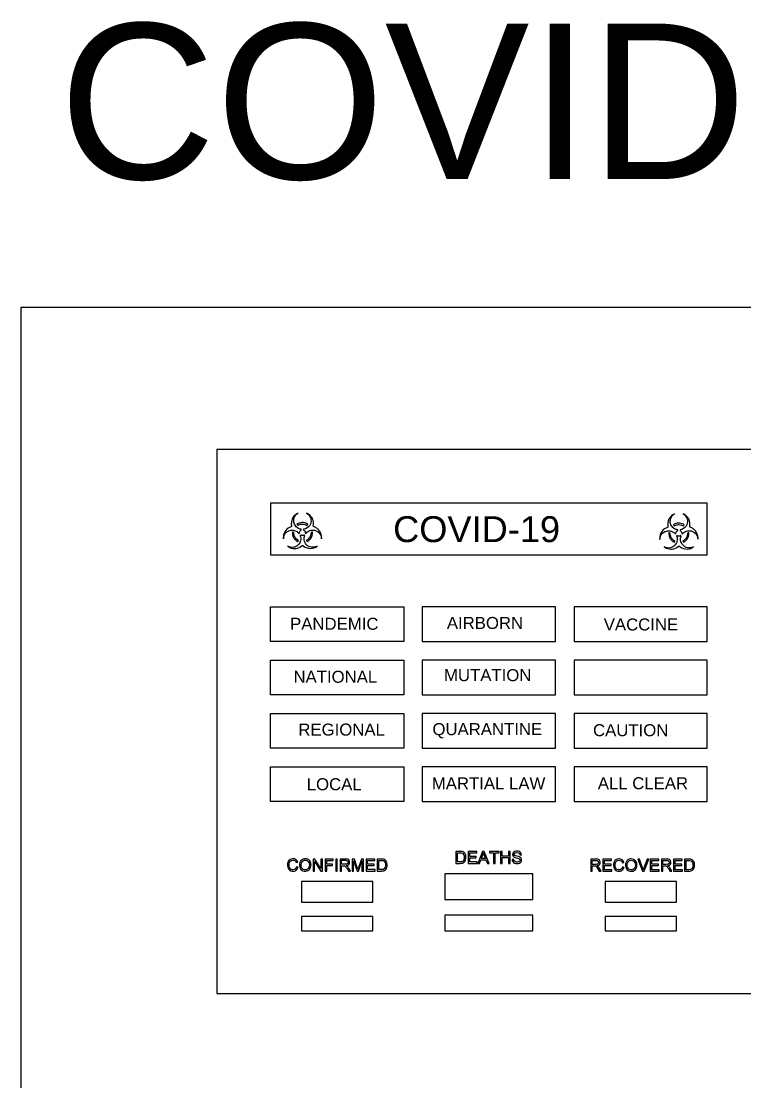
# Model space of a CAD drawing. Header units: inches. Extents: x 38644.8 to 38724.9, y 28772.1 to 28819.8.
# Drawn here: x 38644.77 to 38658.73, y 28799.31 to 28819.78 of the extents above; entities that cross this region are included whole.
import ezdxf

# ---------------------------------------------------------------- set-up
doc = ezdxf.new("R2010")
doc.units = ezdxf.units.IN
doc.header["$MEASUREMENT"] = 0
doc.layers.add('DEFAULT_LAYER', color=1, linetype='Continuous')
doc.styles.get("Standard").update_dxf_attribs({"font": 'arial.ttf'})

msp = doc.modelspace()

# ---------------------------------------------------------------- linework, layer by layer
at = {"color": 6, "linetype": 'ByBlock'}
msp.add_lwpolyline([(38644.771, 28814.258), (38724.938, 28814.258), (38724.938, 28772.101), (38644.771, 28772.101)], close=True, dxfattribs=at)
at = {"color": 1, "linetype": 'ByBlock'}
for points in [[(38672.043, 28811.515), (38648.543, 28811.515), (38648.543, 28801.015), (38672.043, 28801.015)], [(38649.58, 28809.478), (38658.006, 28809.478), (38658.006, 28810.478), (38649.58, 28810.478)], [(38652.149, 28807.806), (38649.58, 28807.806), (38649.58, 28808.474), (38652.149, 28808.474)], [(38652.508, 28807.806), (38655.077, 28807.806), (38655.077, 28808.474), (38652.508, 28808.474)], [(38655.437, 28807.806), (38658.006, 28807.806), (38658.006, 28808.474), (38655.437, 28808.474)], [(38652.149, 28806.778), (38649.58, 28806.778), (38649.58, 28807.446), (38652.149, 28807.446)], [(38652.508, 28806.778), (38655.077, 28806.778), (38655.077, 28807.446), (38652.508, 28807.446)], [(38655.437, 28806.778), (38658.006, 28806.778), (38658.006, 28807.446), (38655.437, 28807.446)], [(38652.149, 28805.751), (38649.58, 28805.751), (38649.58, 28806.419), (38652.149, 28806.419)], [(38652.508, 28805.751), (38655.077, 28805.751), (38655.077, 28806.419), (38652.508, 28806.419)], [(38655.437, 28805.751), (38658.006, 28805.751), (38658.006, 28806.419), (38655.437, 28806.419)], [(38652.149, 28804.723), (38649.58, 28804.723), (38649.58, 28805.391), (38652.149, 28805.391)], [(38652.508, 28804.723), (38655.077, 28804.723), (38655.077, 28805.391), (38652.508, 28805.391)], [(38655.437, 28804.723), (38658.006, 28804.723), (38658.006, 28805.391), (38655.437, 28805.391)], [(38652.943, 28802.827), (38654.643, 28802.827), (38654.643, 28803.327), (38652.943, 28803.327)], [(38650.177, 28802.777), (38651.552, 28802.777), (38651.552, 28803.177), (38650.177, 28803.177)], [(38656.034, 28802.777), (38657.409, 28802.777), (38657.409, 28803.177), (38656.034, 28803.177)], [(38650.177, 28802.227), (38651.552, 28802.227), (38651.552, 28802.502), (38650.177, 28802.502)], [(38652.943, 28802.227), (38654.643, 28802.227), (38654.643, 28802.527), (38652.943, 28802.527)], [(38656.034, 28802.227), (38657.409, 28802.227), (38657.409, 28802.502), (38656.034, 28802.502)]]:
    msp.add_lwpolyline(points, close=True, dxfattribs=at)
at = {"color": 2, "linetype": 'ByBlock', "flags": 128}
for points in [[(38650.103, 28803.561), (38650.09, 28803.58), (38650.074, 28803.596), (38650.061, 28803.604), (38650.041, 28803.612), (38650.015, 28803.615), (38650.004, 28803.614), (38649.982, 28803.609), (38649.96, 28803.601), (38649.95, 28803.595), (38649.935, 28803.58), (38649.92, 28803.56), (38649.914, 28803.544), (38649.909, 28803.522), (38649.906, 28803.496), (38649.907, 28803.48), (38649.911, 28803.457), (38649.919, 28803.434), (38649.923, 28803.425), (38649.938, 28803.406), (38649.955, 28803.39), (38649.968, 28803.384), (38649.99, 28803.377), (38650.015, 28803.376), (38650.034, 28803.377), (38650.057, 28803.384), (38650.076, 28803.395), (38650.09, 28803.409), (38650.103, 28803.428), (38650.111, 28803.452), (38650.08, 28803.46), (38650.079, 28803.457), (38650.071, 28803.433), (38650.057, 28803.417), (38650.036, 28803.406), (38650.012, 28803.401), (38649.995, 28803.404), (38649.974, 28803.412), (38649.958, 28803.425), (38649.947, 28803.445), (38649.946, 28803.449), (38649.939, 28803.471), (38649.938, 28803.496), (38649.939, 28803.518), (38649.946, 28803.541), (38649.954, 28803.56), (38649.971, 28803.576), (38649.99, 28803.585), (38650.015, 28803.588), (38650.033, 28803.587), (38650.054, 28803.577), (38650.066, 28803.563), (38650.077, 28803.541), (38650.107, 28803.547)], [(38650.361, 28803.513), (38650.356, 28803.536), (38650.347, 28803.557), (38650.342, 28803.567), (38650.327, 28803.586), (38650.309, 28803.6), (38650.297, 28803.606), (38650.276, 28803.613), (38650.251, 28803.615), (38650.231, 28803.613), (38650.209, 28803.608), (38650.188, 28803.597), (38650.171, 28803.583), (38650.168, 28803.58), (38650.156, 28803.562), (38650.147, 28803.542), (38650.142, 28803.518), (38650.14, 28803.492), (38650.141, 28803.48), (38650.145, 28803.457), (38650.153, 28803.435), (38650.159, 28803.424), (38650.174, 28803.405), (38650.193, 28803.391), (38650.205, 28803.385), (38650.227, 28803.378), (38650.251, 28803.376), (38650.262, 28803.376), (38650.285, 28803.381), (38650.307, 28803.39), (38650.317, 28803.396), (38650.334, 28803.411), (38650.347, 28803.432), (38650.354, 28803.447), (38650.36, 28803.47), (38650.362, 28803.494)], [(38653.349, 28803.653), (38653.346, 28803.677), (38653.34, 28803.699), (38653.339, 28803.701), (38653.328, 28803.722), (38653.312, 28803.739), (38653.301, 28803.747), (38653.278, 28803.755), (38653.265, 28803.758), (38653.237, 28803.758), (38653.158, 28803.758), (38653.158, 28803.527), (38653.241, 28803.527), (38653.256, 28803.528), (38653.278, 28803.531), (38653.285, 28803.533), (38653.306, 28803.543), (38653.31, 28803.546), (38653.327, 28803.564), (38653.333, 28803.574), (38653.343, 28803.597), (38653.348, 28803.619), (38653.349, 28803.644)], [(38653.316, 28803.622), (38653.312, 28803.6), (38653.307, 28803.59), (38653.295, 28803.571), (38653.294, 28803.571), (38653.273, 28803.559), (38653.263, 28803.556), (38653.237, 28803.554), (38653.188, 28803.554), (38653.188, 28803.731), (38653.237, 28803.731), (38653.256, 28803.731), (38653.276, 28803.726), (38653.29, 28803.719), (38653.305, 28803.701), (38653.31, 28803.693), (38653.316, 28803.671), (38653.318, 28803.645)], [(38653.422, 28803.554), (38653.422, 28803.633), (38653.55, 28803.633), (38653.55, 28803.66), (38653.422, 28803.66), (38653.422, 28803.731), (38653.559, 28803.731), (38653.559, 28803.758), (38653.392, 28803.758), (38653.392, 28803.527), (38653.564, 28803.527), (38653.564, 28803.554)], [(38653.703, 28803.758), (38653.67, 28803.758), (38653.581, 28803.527), (38653.614, 28803.527), (38653.639, 28803.597), (38653.735, 28803.597), (38653.763, 28803.527), (38653.797, 28803.527)], [(38653.726, 28803.622), (38653.648, 28803.622), (38653.673, 28803.69), (38653.68, 28803.711), (38653.686, 28803.735), (38653.686, 28803.733), (38653.693, 28803.711), (38653.702, 28803.686)], [(38653.911, 28803.731), (38653.988, 28803.731), (38653.988, 28803.758), (38653.804, 28803.758), (38653.804, 28803.731), (38653.88, 28803.731), (38653.88, 28803.527), (38653.911, 28803.527)], [(38654.171, 28803.527), (38654.202, 28803.527), (38654.202, 28803.758), (38654.171, 28803.758), (38654.171, 28803.664), (38654.051, 28803.664), (38654.051, 28803.758), (38654.02, 28803.758), (38654.02, 28803.527), (38654.051, 28803.527), (38654.051, 28803.637), (38654.171, 28803.637)], [(38656.392, 28803.56), (38656.38, 28803.579), (38656.364, 28803.594), (38656.351, 28803.602), (38656.33, 28803.61), (38656.305, 28803.613), (38656.294, 28803.612), (38656.272, 28803.607), (38656.249, 28803.599), (38656.24, 28803.593), (38656.224, 28803.579), (38656.21, 28803.558), (38656.203, 28803.542), (38656.199, 28803.52), (38656.195, 28803.494), (38656.197, 28803.479), (38656.2, 28803.455), (38656.208, 28803.432), (38656.213, 28803.423), (38656.227, 28803.404), (38656.245, 28803.388), (38656.257, 28803.382), (38656.28, 28803.375), (38656.305, 28803.374), (38656.324, 28803.375), (38656.346, 28803.382), (38656.365, 28803.393), (38656.38, 28803.407), (38656.392, 28803.426), (38656.4, 28803.45), (38656.37, 28803.458), (38656.368, 28803.455), (38656.361, 28803.431), (38656.346, 28803.415), (38656.326, 28803.404), (38656.302, 28803.399), (38656.284, 28803.402), (38656.264, 28803.41), (38656.248, 28803.423), (38656.237, 28803.444), (38656.235, 28803.447), (38656.229, 28803.469), (38656.227, 28803.494), (38656.229, 28803.517), (38656.235, 28803.539), (38656.243, 28803.558), (38656.261, 28803.574), (38656.28, 28803.583), (38656.305, 28803.587), (38656.322, 28803.585), (38656.343, 28803.575), (38656.356, 28803.561), (38656.367, 28803.539), (38656.397, 28803.545)], [(38656.649, 28803.51), (38656.645, 28803.534), (38656.637, 28803.555), (38656.63, 28803.566), (38656.616, 28803.583), (38656.597, 28803.598), (38656.586, 28803.604), (38656.564, 28803.61), (38656.54, 28803.613), (38656.519, 28803.612), (38656.497, 28803.606), (38656.478, 28803.594), (38656.461, 28803.58), (38656.457, 28803.577), (38656.445, 28803.56), (38656.437, 28803.539), (38656.43, 28803.517), (38656.429, 28803.49), (38656.429, 28803.479), (38656.434, 28803.455), (38656.442, 28803.432), (38656.448, 28803.421), (38656.462, 28803.404), (38656.481, 28803.39), (38656.494, 28803.383), (38656.514, 28803.375), (38656.54, 28803.374), (38656.551, 28803.374), (38656.573, 28803.379), (38656.595, 28803.388), (38656.605, 28803.394), (38656.622, 28803.41), (38656.635, 28803.429), (38656.643, 28803.445), (38656.648, 28803.467), (38656.649, 28803.493)], [(38650.329, 28803.49), (38650.327, 28803.465), (38650.319, 28803.444), (38650.308, 28803.425), (38650.295, 28803.414), (38650.275, 28803.405), (38650.25, 28803.401), (38650.234, 28803.403), (38650.213, 28803.411), (38650.195, 28803.425), (38650.194, 28803.427), (38650.181, 28803.444), (38650.174, 28803.466), (38650.172, 28803.491), (38650.172, 28803.505), (38650.176, 28803.53), (38650.183, 28803.551), (38650.196, 28803.566), (38650.207, 28803.575), (38650.228, 28803.586), (38650.251, 28803.589), (38650.272, 28803.586), (38650.293, 28803.576), (38650.307, 28803.564), (38650.32, 28803.544), (38650.321, 28803.542), (38650.327, 28803.52), (38650.33, 28803.494)], [(38650.553, 28803.611), (38650.553, 28803.429), (38650.432, 28803.611), (38650.4, 28803.611), (38650.4, 28803.379), (38650.43, 28803.379), (38650.43, 28803.561), (38650.551, 28803.379), (38650.582, 28803.379), (38650.582, 28803.611)], [(38650.667, 28803.484), (38650.775, 28803.484), (38650.775, 28803.512), (38650.667, 28803.512), (38650.667, 28803.584), (38650.791, 28803.584), (38650.791, 28803.611), (38650.635, 28803.611), (38650.635, 28803.379), (38650.667, 28803.379)], [(38650.867, 28803.611), (38650.837, 28803.611), (38650.837, 28803.379), (38650.867, 28803.379)], [(38651.105, 28803.56), (38651.097, 28803.583), (38651.09, 28803.592), (38651.071, 28803.605), (38651.051, 28803.609), (38651.024, 28803.611), (38650.922, 28803.611), (38650.922, 28803.379), (38650.952, 28803.379), (38650.952, 28803.482), (38650.988, 28803.482), (38651.005, 28803.481), (38651.019, 28803.475), (38651.034, 28803.459), (38651.041, 28803.45), (38651.056, 28803.428), (38651.087, 28803.379), (38651.125, 28803.379), (38651.085, 28803.443), (38651.075, 28803.456), (38651.059, 28803.473), (38651.041, 28803.484), (38651.05, 28803.486), (38651.074, 28803.493), (38651.09, 28803.507), (38651.102, 28803.525), (38651.106, 28803.547)], [(38651.075, 28803.547), (38651.069, 28803.527), (38651.05, 28803.513), (38651.043, 28803.511), (38651.018, 28803.509), (38650.952, 28803.509), (38650.952, 28803.586), (38651.025, 28803.586), (38651.044, 28803.584), (38651.063, 28803.574), (38651.068, 28803.569)], [(38651.344, 28803.379), (38651.373, 28803.379), (38651.373, 28803.611), (38651.333, 28803.611), (38651.277, 28803.45), (38651.271, 28803.433), (38651.265, 28803.412), (38651.262, 28803.421), (38651.254, 28803.447), (38651.199, 28803.611), (38651.154, 28803.611), (38651.154, 28803.379), (38651.183, 28803.379), (38651.183, 28803.576), (38651.25, 28803.379), (38651.277, 28803.379), (38651.344, 28803.573)], [(38651.454, 28803.406), (38651.454, 28803.485), (38651.582, 28803.485), (38651.582, 28803.513), (38651.454, 28803.513), (38651.454, 28803.584), (38651.591, 28803.584), (38651.591, 28803.611), (38651.424, 28803.611), (38651.424, 28803.379), (38651.596, 28803.379), (38651.596, 28803.406)], [(38651.829, 28803.506), (38651.827, 28803.53), (38651.821, 28803.551), (38651.82, 28803.552), (38651.809, 28803.573), (38651.794, 28803.591), (38651.782, 28803.599), (38651.759, 28803.608), (38651.745, 28803.61), (38651.718, 28803.611), (38651.639, 28803.611), (38651.639, 28803.379), (38651.722, 28803.379), (38651.737, 28803.38), (38651.759, 28803.383), (38651.765, 28803.385), (38651.787, 28803.395), (38651.792, 28803.398), (38651.808, 28803.416), (38651.814, 28803.427), (38651.823, 28803.45), (38651.828, 28803.471), (38651.83, 28803.496)], [(38651.797, 28803.474), (38651.792, 28803.452), (38651.788, 28803.442), (38651.775, 28803.422), (38651.774, 28803.422), (38651.754, 28803.411), (38651.744, 28803.408), (38651.719, 28803.406), (38651.669, 28803.406), (38651.669, 28803.584), (38651.718, 28803.584), (38651.737, 28803.583), (38651.757, 28803.579), (38651.77, 28803.571), (38651.787, 28803.552), (38651.79, 28803.545), (38651.796, 28803.524), (38651.798, 28803.496)], [(38655.91, 28803.455), (38655.896, 28803.471), (38655.877, 28803.483), (38655.886, 28803.485), (38655.908, 28803.491), (38655.926, 28803.504), (38655.937, 28803.523), (38655.942, 28803.545), (38655.94, 28803.558), (38655.932, 28803.58), (38655.926, 28803.59), (38655.907, 28803.602), (38655.886, 28803.607), (38655.859, 28803.609), (38655.757, 28803.609), (38655.757, 28803.377), (38655.788, 28803.377), (38655.788, 28803.48), (38655.822, 28803.48), (38655.84, 28803.479), (38655.854, 28803.472), (38655.87, 28803.458), (38655.877, 28803.447), (38655.891, 28803.426), (38655.923, 28803.377), (38655.961, 28803.377), (38655.921, 28803.44)], [(38655.91, 28803.545), (38655.903, 28803.525), (38655.886, 28803.51), (38655.878, 28803.509), (38655.853, 28803.507), (38655.788, 28803.507), (38655.788, 28803.583), (38655.861, 28803.583), (38655.88, 28803.582), (38655.899, 28803.572), (38655.903, 28803.567)], [(38656.021, 28803.404), (38656.021, 28803.483), (38656.149, 28803.483), (38656.149, 28803.51), (38656.021, 28803.51), (38656.021, 28803.582), (38656.157, 28803.582), (38656.157, 28803.609), (38655.991, 28803.609), (38655.991, 28803.377), (38656.162, 28803.377), (38656.162, 28803.404)], [(38656.618, 28803.488), (38656.616, 28803.463), (38656.608, 28803.442), (38656.597, 28803.425), (38656.583, 28803.412), (38656.564, 28803.402), (38656.54, 28803.399), (38656.522, 28803.401), (38656.502, 28803.409), (38656.483, 28803.423), (38656.483, 28803.425), (38656.47, 28803.442), (38656.462, 28803.464), (38656.461, 28803.49), (38656.461, 28803.502), (38656.465, 28803.528), (38656.472, 28803.548), (38656.484, 28803.564), (38656.495, 28803.574), (38656.516, 28803.583), (38656.54, 28803.587), (38656.559, 28803.583), (38656.581, 28803.575), (38656.595, 28803.563), (38656.61, 28803.542), (38656.61, 28803.541), (38656.616, 28803.518), (38656.619, 28803.493)], [(38656.784, 28803.44), (38656.778, 28803.426), (38656.772, 28803.402), (38656.767, 28803.417), (38656.759, 28803.44), (38656.699, 28803.609), (38656.665, 28803.609), (38656.756, 28803.377), (38656.788, 28803.377), (38656.878, 28803.609), (38656.846, 28803.609)], [(38656.937, 28803.404), (38656.937, 28803.483), (38657.064, 28803.483), (38657.064, 28803.51), (38656.937, 28803.51), (38656.937, 28803.582), (38657.073, 28803.582), (38657.073, 28803.609), (38656.905, 28803.609), (38656.905, 28803.377), (38657.078, 28803.377), (38657.078, 28803.404)], [(38657.305, 28803.558), (38657.295, 28803.58), (38657.289, 28803.59), (38657.27, 28803.602), (38657.251, 28803.607), (38657.224, 28803.609), (38657.121, 28803.609), (38657.121, 28803.377), (38657.151, 28803.377), (38657.151, 28803.48), (38657.187, 28803.48), (38657.203, 28803.479), (38657.218, 28803.472), (38657.233, 28803.458), (38657.24, 28803.447), (38657.256, 28803.426), (38657.286, 28803.377), (38657.324, 28803.377), (38657.284, 28803.44), (38657.275, 28803.455), (38657.259, 28803.471), (38657.24, 28803.483), (38657.249, 28803.485), (38657.273, 28803.491), (38657.289, 28803.504), (38657.302, 28803.523), (38657.305, 28803.545)], [(38657.275, 28803.545), (38657.268, 28803.525), (38657.249, 28803.51), (38657.243, 28803.509), (38657.218, 28803.507), (38657.151, 28803.507), (38657.151, 28803.583), (38657.224, 28803.583), (38657.243, 28803.582), (38657.262, 28803.572), (38657.267, 28803.567)], [(38657.384, 28803.404), (38657.384, 28803.483), (38657.513, 28803.483), (38657.513, 28803.51), (38657.384, 28803.51), (38657.384, 28803.582), (38657.521, 28803.582), (38657.521, 28803.609), (38657.354, 28803.609), (38657.354, 28803.377), (38657.527, 28803.377), (38657.527, 28803.404)], [(38657.76, 28803.504), (38657.757, 28803.528), (38657.751, 28803.55), (38657.74, 28803.572), (38657.724, 28803.588), (38657.713, 28803.598), (38657.689, 28803.606), (38657.675, 28803.607), (38657.648, 28803.609), (38657.568, 28803.609), (38657.568, 28803.377), (38657.652, 28803.377), (38657.667, 28803.379), (38657.689, 28803.382), (38657.695, 28803.383), (38657.718, 28803.393), (38657.722, 28803.396), (38657.738, 28803.413), (38657.745, 28803.425), (38657.754, 28803.448), (38657.759, 28803.469), (38657.76, 28803.494)], [(38657.727, 28803.472), (38657.722, 28803.45), (38657.718, 28803.44), (38657.705, 28803.421), (38657.684, 28803.409), (38657.675, 28803.407), (38657.649, 28803.404), (38657.6, 28803.404), (38657.6, 28803.582), (38657.648, 28803.582), (38657.668, 28803.58), (38657.687, 28803.577), (38657.7, 28803.569), (38657.716, 28803.55), (38657.721, 28803.544), (38657.727, 28803.521), (38657.729, 28803.494)]]:
    msp.add_lwpolyline(points, close=True, dxfattribs=at)
msp.add_lwpolyline([(38654.425, 28803.594), (38654.425, 28803.604), (38654.416, 28803.626), (38654.407, 28803.636), (38654.387, 28803.649), (38654.383, 28803.65), (38654.364, 28803.657), (38654.336, 28803.664), (38654.333, 28803.664), (38654.304, 28803.673), (38654.289, 28803.68), (38654.28, 28803.701), (38654.28, 28803.706), (38654.293, 28803.726), (38654.307, 28803.733), (38654.334, 28803.735), (38654.355, 28803.733), (38654.374, 28803.724), (38654.383, 28803.714), (38654.389, 28803.691), (38654.419, 28803.693), (38654.417, 28803.709), (38654.408, 28803.73), (38654.398, 28803.741), (38654.377, 28803.754), (38654.357, 28803.76), (38654.332, 28803.763), (38654.312, 28803.761), (38654.289, 28803.754), (38654.276, 28803.748), (38654.261, 28803.732), (38654.255, 28803.722), (38654.251, 28803.699), (38654.251, 28803.692), (38654.259, 28803.67), (38654.264, 28803.663), (38654.283, 28803.648), (38654.301, 28803.641), (38654.328, 28803.634), (38654.352, 28803.628), (38654.369, 28803.623), (38654.371, 28803.622), (38654.39, 28803.609), (38654.396, 28803.59), (38654.39, 28803.571), (38654.389, 28803.569), (38654.37, 28803.556), (38654.363, 28803.554), (38654.339, 28803.551), (38654.326, 28803.551), (38654.304, 28803.558), (38654.297, 28803.56), (38654.28, 28803.575), (38654.277, 28803.581), (38654.271, 28803.604), (38654.242, 28803.602), (38654.245, 28803.581), (38654.255, 28803.56), (38654.268, 28803.545), (38654.288, 28803.532), (38654.293, 28803.53), (38654.315, 28803.525), (38654.34, 28803.524), (38654.363, 28803.526), (38654.385, 28803.532), (38654.4, 28803.541), (38654.415, 28803.558), (38654.421, 28803.57), (38654.425, 28803.592)], dxfattribs=at)
at = {"layer": 'DEFAULT_LAYER', "linetype": 'Continuous'}
for points in [[(38650.113, 28810.284), (38650.113, 28810.283, 0.015415), (38650.1, 28810.278, 0.02915), (38650.079, 28810.265, 0.145274), (38649.999, 28810.171, 0.147915), (38649.985, 28810.047, -0.020817), (38649.986, 28810.039, -0.041079), (38649.986, 28810.036, -0.320607), (38649.975, 28810.02, 0.074919), (38649.92, 28809.992, 0.147507), (38649.843, 28809.895, 0.084125), (38649.828, 28809.823), (38649.828, 28809.811, 0.024442), (38649.83, 28809.789, -0.01767), (38649.83, 28809.8, -0.105225), (38649.849, 28809.867, -0.156631), (38649.919, 28809.937, -0.025406), (38649.935, 28809.944, -0.066025), (38649.979, 28809.955, -0.053231), (38650.015, 28809.955, -0.126419), (38650.092, 28809.927), (38650.101, 28809.92, -0.043096), (38650.116, 28809.907), (38650.127, 28809.894), (38650.14, 28809.901, -0.025243), (38650.139, 28809.906, -0.096794), (38650.143, 28809.927, -0.132877), (38650.16, 28809.951, -0.081106), (38650.173, 28809.959), (38650.173, 28809.973), (38650.17, 28809.973), (38650.162, 28809.975), (38650.157, 28809.976), (38650.149, 28809.978), (38650.141, 28809.981), (38650.133, 28809.984), (38650.126, 28809.987), (38650.118, 28809.991), (38650.111, 28809.995), (38650.104, 28809.999, -0.021528), (38650.093, 28810.008, -0.060401), (38650.064, 28810.037, -0.023064), (38650.055, 28810.05), (38650.053, 28810.053, -0.065902), (38650.035, 28810.094, -0.116793), (38650.032, 28810.17, -0.161674), (38650.083, 28810.262), (38650.09, 28810.267), (38650.094, 28810.271), (38650.101, 28810.276), (38650.106, 28810.279, -0.010587), (38650.113, 28810.283), (38650.113, 28810.284)], [(38650.277, 28810.284, -0.068912), (38650.314, 28810.256, -0.169176), (38650.361, 28810.156, -0.17165), (38650.336, 28810.048, -0.213749), (38650.222, 28809.974), (38650.218, 28809.973), (38650.218, 28809.959, -0.078246), (38650.232, 28809.95, -0.101632), (38650.246, 28809.931, -0.031325), (38650.249, 28809.925, -0.092933), (38650.252, 28809.906, -0.016378), (38650.251, 28809.901), (38650.264, 28809.894), (38650.272, 28809.904, -0.035422), (38650.283, 28809.915, -0.019713), (38650.293, 28809.924, -0.153019), (38650.386, 28809.958, -0.156151), (38650.485, 28809.932, -0.13523), (38650.545, 28809.866, -0.073417), (38650.56, 28809.82, -0.038292), (38650.562, 28809.796), (38650.562, 28809.791, 0.012917), (38650.563, 28809.802), (38650.563, 28809.831, 0.027007), (38650.56, 28809.855, 0.0409), (38650.551, 28809.89, 0.084624), (38650.515, 28809.954, 0.073562), (38650.47, 28809.996, 0.071429), (38650.415, 28810.023, -0.380788), (38650.405, 28810.04, 0.157022), (38650.392, 28810.171), (38650.388, 28810.18, 0.017404), (38650.381, 28810.192, 0.164599), (38650.277, 28810.284)], [(38657.376, 28810.272), (38657.375, 28810.271, 0.015415), (38657.362, 28810.266, 0.02915), (38657.341, 28810.253, 0.145274), (38657.261, 28810.159, 0.147915), (38657.247, 28810.035, -0.020817), (38657.248, 28810.027, -0.041079), (38657.249, 28810.024, -0.320607), (38657.238, 28810.008, 0.074919), (38657.182, 28809.98, 0.147507), (38657.105, 28809.883, 0.084125), (38657.09, 28809.811), (38657.09, 28809.799, 0.024442), (38657.092, 28809.777, -0.01767), (38657.092, 28809.788, -0.105225), (38657.111, 28809.855, -0.156631), (38657.181, 28809.925, -0.025406), (38657.197, 28809.932, -0.066025), (38657.241, 28809.943, -0.053231), (38657.278, 28809.943, -0.126419), (38657.355, 28809.915), (38657.363, 28809.908, -0.043096), (38657.378, 28809.895), (38657.389, 28809.882), (38657.402, 28809.889, -0.025243), (38657.401, 28809.894, -0.096794), (38657.405, 28809.915, -0.132877), (38657.422, 28809.939, -0.081106), (38657.435, 28809.947), (38657.435, 28809.961), (38657.432, 28809.961), (38657.424, 28809.963), (38657.419, 28809.964), (38657.411, 28809.966), (38657.403, 28809.969), (38657.395, 28809.972), (38657.388, 28809.975), (38657.381, 28809.979), (38657.374, 28809.983), (38657.367, 28809.987, -0.021528), (38657.355, 28809.996, -0.060401), (38657.326, 28810.025, -0.023064), (38657.317, 28810.038), (38657.315, 28810.041, -0.065902), (38657.297, 28810.082, -0.116793), (38657.294, 28810.158, -0.161674), (38657.346, 28810.25), (38657.352, 28810.255), (38657.356, 28810.259), (38657.363, 28810.264), (38657.368, 28810.267, -0.010587), (38657.375, 28810.271), (38657.376, 28810.272)], [(38657.539, 28810.272, -0.068912), (38657.576, 28810.244, -0.169176), (38657.623, 28810.144, -0.17165), (38657.598, 28810.036, -0.213749), (38657.484, 28809.962), (38657.48, 28809.961), (38657.48, 28809.947, -0.078246), (38657.495, 28809.938, -0.101632), (38657.509, 28809.919, -0.031325), (38657.511, 28809.913, -0.092933), (38657.514, 28809.894, -0.016378), (38657.513, 28809.889), (38657.526, 28809.882), (38657.534, 28809.892, -0.035422), (38657.545, 28809.903, -0.019713), (38657.555, 28809.912, -0.153019), (38657.648, 28809.946, -0.156151), (38657.747, 28809.92, -0.13523), (38657.807, 28809.854, -0.073417), (38657.822, 28809.808, -0.038292), (38657.824, 28809.784), (38657.824, 28809.779, 0.012917), (38657.825, 28809.79), (38657.825, 28809.819, 0.027007), (38657.822, 28809.843, 0.0409), (38657.813, 28809.878, 0.084624), (38657.777, 28809.942, 0.073562), (38657.732, 28809.984, 0.071429), (38657.677, 28810.011, -0.380788), (38657.667, 28810.028, 0.157022), (38657.654, 28810.159), (38657.65, 28810.168, 0.017404), (38657.644, 28810.18, 0.164599), (38657.539, 28810.272)], [(38650.09, 28810.071, 0.055837), (38650.108, 28810.049, -0.021308), (38650.12, 28810.056, -0.108507), (38650.19, 28810.074, -0.084738), (38650.245, 28810.066, -0.064592), (38650.283, 28810.049), (38650.284, 28810.051, 0.051346), (38650.3, 28810.071, 0.026429), (38650.283, 28810.081, 0.120365), (38650.193, 28810.102, 0.141268), (38650.09, 28810.071)], [(38657.353, 28810.059, 0.055837), (38657.37, 28810.037, -0.021308), (38657.382, 28810.044, -0.108507), (38657.452, 28810.062, -0.084738), (38657.507, 28810.054, -0.064592), (38657.545, 28810.037), (38657.547, 28810.039, 0.051346), (38657.563, 28810.059, 0.026429), (38657.545, 28810.069, 0.120365), (38657.455, 28810.09, 0.141268), (38657.353, 28810.059)], [(38650.15, 28809.855, -0.013476), (38650.153, 28809.849, -0.15582), (38650.158, 28809.748, -0.040834), (38650.149, 28809.722, -0.130254), (38650.095, 28809.656, -0.110371), (38650.028, 28809.626, -0.182952), (38649.912, 28809.646, 0.05588), (38649.953, 28809.622, 0.137092), (38650.069, 28809.604, 0.149986), (38650.183, 28809.655, -0.01883), (38650.185, 28809.657, -0.362247), (38650.207, 28809.658), (38650.218, 28809.649, 0.176913), (38650.358, 28809.604, 0.155586), (38650.481, 28809.649, -0.041412), (38650.454, 28809.636, -0.045869), (38650.423, 28809.628, -0.029464), (38650.404, 28809.625, -0.037855), (38650.379, 28809.626, -0.024654), (38650.363, 28809.628, -0.165158), (38650.27, 28809.682, -0.146224), (38650.23, 28809.769, -0.133016), (38650.241, 28809.855), (38650.24, 28809.856), (38650.229, 28809.862, -0.063017), (38650.217, 28809.855, -0.037654), (38650.209, 28809.853), (38650.204, 28809.852, -0.037579), (38650.196, 28809.851, -0.090734), (38650.176, 28809.855), (38650.171, 28809.857, -0.038585), (38650.165, 28809.86), (38650.162, 28809.862), (38650.15, 28809.855)], [(38650.001, 28809.915, 0.07045), (38650.007, 28809.86, 0.026621), (38650.013, 28809.841), (38650.016, 28809.832), (38650.02, 28809.824), (38650.024, 28809.816), (38650.028, 28809.808), (38650.033, 28809.8, 0.02384), (38650.044, 28809.785, 0.01771), (38650.054, 28809.774), (38650.06, 28809.768), (38650.066, 28809.762), (38650.073, 28809.756), (38650.08, 28809.751), (38650.087, 28809.746), (38650.095, 28809.741), (38650.102, 28809.737), (38650.108, 28809.734), (38650.108, 28809.734), (38650.111, 28809.741), (38650.114, 28809.748), (38650.116, 28809.755), (38650.117, 28809.76, -0.123095), (38650.057, 28809.814, -0.087988), (38650.034, 28809.867, -0.066182), (38650.029, 28809.91, 0.022009), (38650.019, 28809.913, 0.034748), (38650.001, 28809.915)], [(38650.362, 28809.912), (38650.362, 28809.908), (38650.362, 28809.901, -0.09343), (38650.348, 28809.841, -0.047306), (38650.333, 28809.814, -0.118464), (38650.275, 28809.761), (38650.276, 28809.756), (38650.278, 28809.749), (38650.281, 28809.743), (38650.285, 28809.734, 0.039069), (38650.31, 28809.75, 0.018967), (38650.323, 28809.76, 0.053601), (38650.35, 28809.79, 0.175456), (38650.39, 28809.917, 0.057269), (38650.362, 28809.912)], [(38657.412, 28809.843, -0.013476), (38657.415, 28809.837, -0.15582), (38657.42, 28809.736, -0.040834), (38657.411, 28809.71, -0.130254), (38657.358, 28809.644, -0.110371), (38657.29, 28809.614, -0.182952), (38657.174, 28809.634, 0.05588), (38657.215, 28809.61, 0.137092), (38657.331, 28809.592, 0.149986), (38657.445, 28809.643, -0.01883), (38657.447, 28809.645, -0.362247), (38657.469, 28809.646), (38657.481, 28809.637, 0.176913), (38657.621, 28809.592, 0.155586), (38657.743, 28809.637, -0.041412), (38657.717, 28809.624, -0.045869), (38657.686, 28809.616, -0.029464), (38657.666, 28809.613, -0.037855), (38657.641, 28809.614, -0.024654), (38657.625, 28809.616, -0.165158), (38657.532, 28809.67, -0.146224), (38657.492, 28809.757, -0.133016), (38657.503, 28809.843), (38657.502, 28809.844), (38657.491, 28809.85, -0.063017), (38657.479, 28809.843, -0.037654), (38657.471, 28809.841), (38657.466, 28809.84, -0.037579), (38657.458, 28809.839, -0.090734), (38657.438, 28809.843), (38657.433, 28809.845, -0.038585), (38657.427, 28809.848), (38657.425, 28809.85), (38657.412, 28809.843)], [(38657.263, 28809.903, 0.07045), (38657.269, 28809.848, 0.026621), (38657.275, 28809.829), (38657.278, 28809.82), (38657.282, 28809.812), (38657.286, 28809.804), (38657.291, 28809.796), (38657.295, 28809.788, 0.02384), (38657.306, 28809.773, 0.01771), (38657.316, 28809.762), (38657.322, 28809.756), (38657.329, 28809.75), (38657.335, 28809.744), (38657.342, 28809.739), (38657.349, 28809.734), (38657.357, 28809.729), (38657.364, 28809.725), (38657.37, 28809.722), (38657.37, 28809.722), (38657.373, 28809.729), (38657.376, 28809.736), (38657.378, 28809.743), (38657.38, 28809.748, -0.123095), (38657.319, 28809.802, -0.087988), (38657.296, 28809.855, -0.066182), (38657.291, 28809.898, 0.022009), (38657.281, 28809.901, 0.034748), (38657.263, 28809.903)], [(38657.624, 28809.9), (38657.624, 28809.896), (38657.624, 28809.889, -0.09343), (38657.61, 28809.829, -0.047306), (38657.596, 28809.802, -0.118464), (38657.537, 28809.749), (38657.538, 28809.744), (38657.541, 28809.737), (38657.543, 28809.731), (38657.547, 28809.722, 0.039069), (38657.573, 28809.738, 0.018967), (38657.585, 28809.748, 0.053601), (38657.613, 28809.778, 0.175456), (38657.652, 28809.905, 0.057269), (38657.624, 28809.9)]]:
    msp.add_lwpolyline(points, format="xyb", dxfattribs=at)

# ---------------------------------------------------------------- texts
at = {"color": 2, "linetype": 'ByBlock', "attachment_point": 1}
for s, width, gutter_width, heights, insert, char_height in [('{\\fArial|b0|i0|c0|p34;COVID-19}', 3.87926, 7.5, [0.47], (38651.945, 28810.225), 0.5), ('{\\fArial|b0|i0|c0|p34;PANDEMIC}', 2.86935, 11.56, [0.337], (38649.958, 28808.265), 0.2312), ('{\\fArial|b0|i0|c0|p34;AIRBORN}', 2.86935, 11.56, [0.337], (38652.982, 28808.281), 0.2312), ('{\\fArial|b0|i0|c0|p34;VACCINE}', 2.86935, 11.56, [0.337], (38656.009, 28808.252), 0.2312), ('{\\fArial|b0|i0|c0|p34;NATIONAL}', 2.86935, 11.56, [0.337], (38650.023, 28807.243), 0.2312), ('{\\fArial|b0|i0|c0|p34;MUTATION}', 2.86935, 11.56, [0.337], (38652.927, 28807.274), 0.2312), ('{\\fArial|b0|i0|c0|p34;REGIONAL}', 2.86935, 11.56, [0.337], (38650.117, 28806.224), 0.2312), ('{\\fArial|b0|i0|c0|p34;QUARANTINE}', 2.86935, 11.56, [0.337], (38652.704, 28806.232), 0.2312), ('{\\fArial|b0|i0|c0|p34;CAUTION}', 2.86935, 11.56, [0.337], (38655.802, 28806.212), 0.2312), ('{\\fArial|b0|i0|c0|p34;LOCAL}', 2.86935, 11.56, [0.337], (38650.279, 28805.169), 0.2312), ('{\\fArial|b0|i0|c0|p34;MARTIAL LAW}', 2.86935, 11.56, [0.337], (38652.692, 28805.185), 0.2312), ('{\\fArial|b0|i0|c0|p34;ALL CLEAR}', 2.86935, 11.56, [0.337], (38655.894, 28805.188), 0.2312)]:
    msp.add_mtext_dynamic_manual_height_columns(s, width=width, gutter_width=gutter_width, heights=heights, dxfattribs=dict(at, insert=insert, char_height=char_height))
at = {"layer": 'DEFAULT_LAYER', "color": 3, "linetype": 'Continuous', "insert": (38645.497, 28819.731), "char_height": 3, "attachment_point": 1}
msp.add_mtext_dynamic_manual_height_columns('COVID-19', width=259.63072, gutter_width=1, heights=[10.846], dxfattribs=at)

doc.saveas('drawing.dxf')
